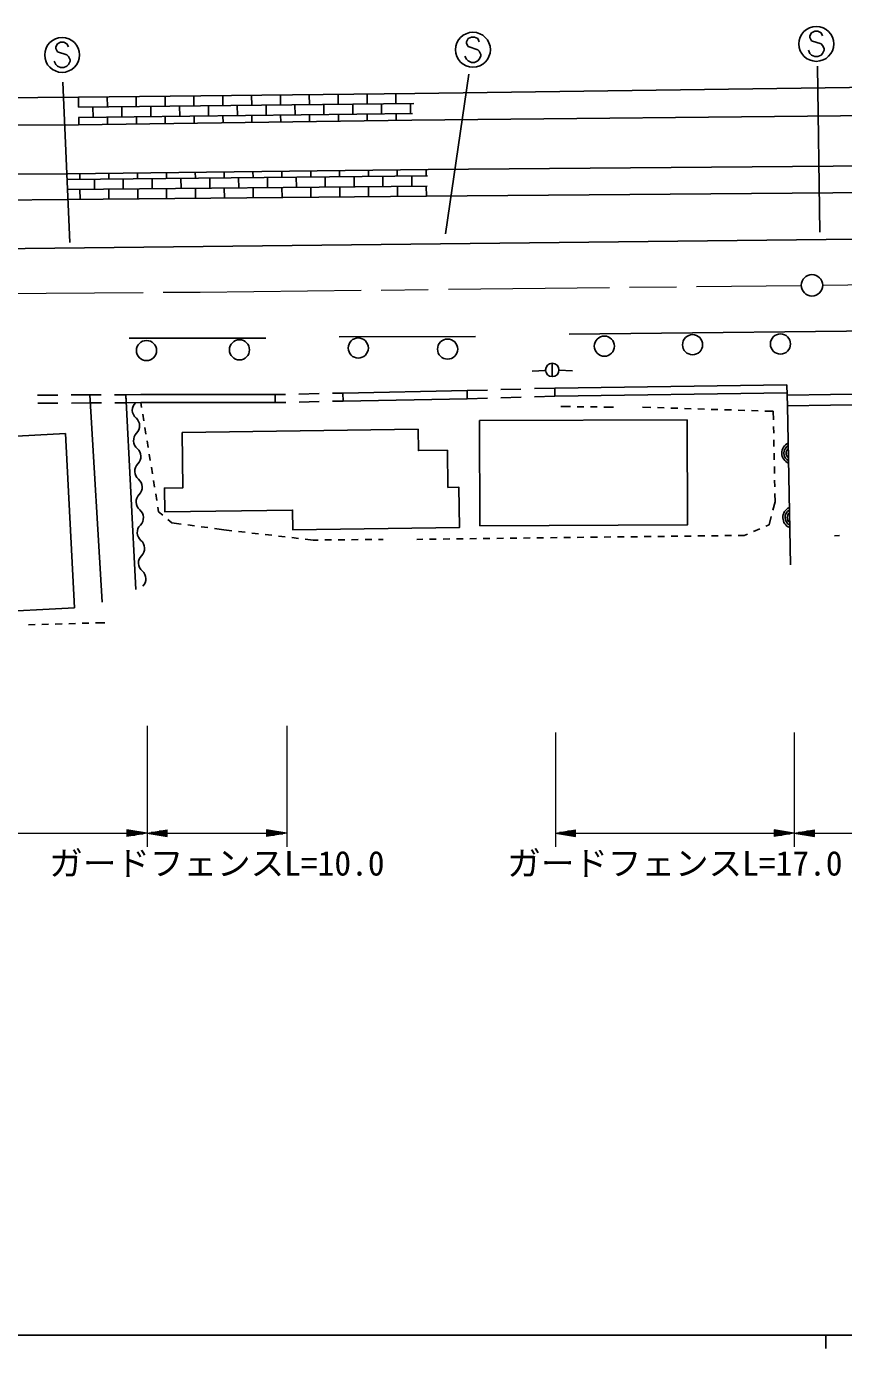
# Model space of a CAD drawing. Units: millimetres, scale not verified. Extents: x 40000 to 680000, y 20000 to 380000.
# Drawn here: x 208440 to 269318, y 204000 to 302484 of the extents above; entities that cross this region are included whole.
import ezdxf
from ezdxf.enums import TextEntityAlignment as Align

# ---------------------------------------------------------------- set-up
doc = ezdxf.new("R2010")
doc.units = ezdxf.units.MM
doc.header["$LTSCALE"] = 1000
doc.linetypes.add('CHAIN', pattern=[18.5, 12, -1.5, 3.5, -1.5])
for name, color, linetype, lineweight in [('M-BGD', 7, 'Continuous', 25), ('M-BMK', 2, 'CHAIN', 13), ('M-BMK-SRVR', 3, 'Continuous', 25), ('M-STR-HTXT', 7, 'Continuous', 13), ('M-STR-STRC', 7, 'Continuous', 25), ('M-STR-STRD', 7, 'Continuous', 25), ('M-TTL-BAND', 7, 'Continuous', 25)]:
    doc.layers.add(name, color=color, linetype=linetype, lineweight=lineweight)
doc.styles.add('ＭＳ ゴシック', font='')
doc.styles.get('ＭＳ ゴシック').set_extended_font_data('MS Gothic')

msp = doc.modelspace()

# ---------------------------------------------------------------- linework, layer by layer
at = {"layer": 'M-BGD'}
for p, q in [((237376, 297493), (212314, 297211)), ((231663, 297429), (231671, 296679)), ((233813, 297453), (233821, 296703)), ((235963, 297477), (235971, 296727)), ((282864, 298120), (237376, 297493)), ((212314, 297211), (168748, 296888)), ((212313, 296461), (237292, 296742)), ((212314, 297211), (212323, 296461)), ((213398, 296473), (213406, 295723)), ((214464, 297235), (214472, 296486)), ((215547, 296498), (215556, 295748)), ((216614, 297260), (216622, 296510)), ((217697, 296522), (217706, 295772)), ((218764, 297284), (218772, 296534)), ((219847, 296546), (219856, 295796)), ((220914, 297308), (220922, 296558)), ((221997, 296570), (222005, 295820)), ((223064, 297332), (223072, 296582)), ((224147, 296594), (224155, 295844)), ((225213, 297356), (225222, 296606)), ((226297, 296619), (226305, 295869)), ((227363, 297381), (227372, 296631)), ((228447, 296643), (228455, 295893)), ((229513, 297405), (229522, 296655)), ((230596, 296667), (230605, 295917)), ((232746, 296691), (232755, 295941)), ((234896, 296715), (234905, 295965)), ((237046, 296739), (237054, 295990)), ((212311, 295158), (237154, 295509)), ((212312, 295711), (237208, 295991)), ((212331, 295711), (212337, 295159)), ((214481, 295736), (214487, 295189)), ((216631, 295760), (216637, 295219)), ((218781, 295784), (218787, 295250)), ((220931, 295808), (220936, 295280)), ((223080, 295832), (223086, 295310)), ((225230, 295856), (225236, 295341)), ((227380, 295881), (227386, 295371)), ((229530, 295905), (229536, 295401)), ((231680, 295929), (231685, 295432)), ((233830, 295953), (233835, 295462)), ((235980, 295977), (235985, 295492)), ((237154, 295509), (283182, 295967)), ((168592, 294870), (212311, 295158)), ((168877, 291264), (211524, 291514)), ((211524, 291514), (238361, 291838)), ((212423, 291102), (212419, 291525)), ((214573, 291122), (214569, 291551)), ((216723, 291143), (216719, 291577)), ((218873, 291163), (218869, 291603)), ((221023, 291184), (221018, 291629)), ((223173, 291204), (223168, 291655)), ((225322, 291225), (225318, 291681)), ((227472, 291245), (227468, 291707)), ((229622, 291265), (229618, 291733)), ((231772, 291286), (231768, 291759)), ((233922, 291306), (233917, 291785)), ((236072, 291327), (236067, 291810)), ((238222, 291347), (238217, 291836)), ((238361, 291838), (283188, 292204)), ((238283, 290598), (211499, 290343)), ((238331, 291348), (211515, 291093)), ((213505, 290362), (213498, 291112)), ((215655, 290383), (215648, 291133)), ((217805, 290403), (217798, 291153)), ((219955, 290424), (219948, 291173)), ((222105, 290444), (222098, 291194)), ((224255, 290464), (224247, 291214)), ((226404, 290485), (226397, 291235)), ((228554, 290505), (228547, 291255)), ((230704, 290526), (230697, 291276)), ((231786, 289786), (231779, 290536)), ((232854, 290546), (232847, 291296)), ((233936, 289806), (233929, 290556)), ((235004, 290566), (234997, 291316)), ((236086, 289827), (236079, 290577)), ((237154, 290587), (237147, 291337)), ((238236, 289847), (238229, 290597)), ((211482, 289593), (169086, 289259)), ((211482, 289593), (238236, 289847)), ((212437, 289602), (212430, 290352)), ((214587, 289622), (214580, 290372)), ((216737, 289643), (216730, 290393)), ((218887, 289663), (218880, 290413)), ((221037, 289684), (221030, 290434)), ((223187, 289704), (223180, 290454)), ((225337, 289725), (225330, 290475)), ((227487, 289745), (227479, 290495)), ((229636, 289765), (229629, 290515)), ((283188, 290199), (238236, 289847)), ((247117, 276864), (246119, 276798)), ((247616, 277396), (247616, 276396)), ((248115, 276878), (249115, 276842)), ((247798, 275551), (265103, 275786)), ((265103, 275786), (265152, 274225)), ((265137, 275025), (317341, 275866)), ((210767, 275028), (209267, 275021)), ((213159, 275041), (211767, 275033)), ((213999, 275045), (213159, 275041)), ((213159, 275041), (214094, 259607)), ((215839, 275054), (214999, 275050)), ((216589, 260542), (215839, 275054)), ((215870, 274455), (215839, 275054)), ((227743, 275078), (226962, 275060)), ((226962, 275060), (226969, 274460)), ((230243, 275136), (228743, 275102)), ((232024, 275178), (231243, 275160)), ((232024, 275178), (241265, 275354)), ((232037, 274578), (232024, 275178)), ((242782, 275400), (241265, 275354)), ((241265, 275354), (241280, 274755)), ((241280, 274755), (242796, 274800)), ((245281, 275475), (243782, 275430)), ((243796, 274830), (245295, 274875)), ((247798, 275551), (246281, 275505)), ((246295, 274905), (247811, 274951)), ((247811, 274951), (247798, 275551)), ((247811, 274951), (265111, 275186)), ((265152, 274225), (317384, 275059)), ((209286, 274421), (210786, 274428)), ((211786, 274434), (213195, 274441)), ((213195, 274441), (214033, 274445)), ((215033, 274450), (215870, 274455)), ((216958, 274460), (217018, 274089)), ((226969, 274460), (227753, 274478)), ((228753, 274502), (230253, 274536)), ((231252, 274560), (232037, 274578)), ((232037, 274578), (241280, 274755)), ((248968, 274168), (248255, 274178)), ((249968, 274155), (249468, 274161)), ((250967, 274142), (250467, 274148)), ((252180, 274126), (251467, 274135)), ((254962, 274106), (254337, 274126)), ((255961, 274074), (255461, 274090)), ((256961, 274042), (256461, 274058)), ((257960, 274010), (257460, 274026)), ((258960, 273978), (258460, 273994)), ((259959, 273946), (259459, 273962)), ((260959, 273914), (260459, 273930)), ((261958, 273882), (261458, 273898)), ((262958, 273850), (262458, 273866)), ((264082, 273814), (263457, 273834)), ((264094, 273191), (264082, 273814)), ((265152, 274225), (265356, 262369)), ((217099, 273595), (217180, 273102)), ((211339, 272153), (212015, 259184)), ((217261, 272609), (217341, 272115)), ((220030, 272248), (237624, 272482)), ((264114, 272191), (264104, 272691)), ((217422, 271622), (217503, 271128)), ((264133, 271192), (264123, 271691)), ((217584, 270635), (217665, 270141)), ((264152, 270192), (264142, 270692)), ((217745, 269648), (217826, 269155)), ((264171, 269192), (264162, 269692)), ((217907, 268661), (217988, 268168)), ((264191, 268192), (264181, 268692)), ((218069, 267674), (218149, 267181)), ((264054, 266454), (264212, 267070)), ((264212, 267070), (264200, 267692)), ((218230, 266687), (218291, 266316)), ((218291, 266316), (218591, 266071)), ((263770, 265354), (263929, 265970)), ((218978, 265755), (219278, 265510)), ((219278, 265510), (219976, 265417)), ((220471, 265350), (220967, 265284)), ((221462, 265217), (221958, 265151)), ((222453, 265084), (223151, 264991)), ((223151, 264991), (223745, 264922)), ((262618, 264867), (263078, 265062)), ((263539, 265257), (263770, 265354)), ((224242, 264865), (224739, 264808)), ((225235, 264750), (225732, 264693)), ((226229, 264636), (226726, 264579)), ((227222, 264521), (227719, 264464)), ((228216, 264407), (228712, 264350)), ((229209, 264293), (229804, 264224)), ((229804, 264224), (230166, 264228)), ((230666, 264233), (231166, 264238)), ((231666, 264243), (232166, 264248)), ((232666, 264252), (233166, 264257)), ((233665, 264262), (234165, 264267)), ((234665, 264272), (235027, 264276)), ((237522, 264276), (237975, 264282)), ((238475, 264288), (238975, 264294)), ((239475, 264300), (239974, 264306)), ((240474, 264312), (240974, 264318)), ((241474, 264324), (241974, 264331)), ((242474, 264337), (242974, 264343)), ((243474, 264349), (243974, 264355)), ((244474, 264361), (244974, 264367)), ((245474, 264373), (245974, 264379)), ((246474, 264386), (246974, 264392)), ((247474, 264398), (247974, 264404)), ((248474, 264410), (248974, 264416)), ((249474, 264422), (249974, 264428)), ((250474, 264435), (250974, 264441)), ((251474, 264447), (251974, 264453)), ((252474, 264459), (252973, 264465)), ((253473, 264471), (253973, 264477)), ((254473, 264484), (254973, 264490)), ((255473, 264496), (255973, 264502)), ((256473, 264508), (256973, 264514)), ((257473, 264520), (257973, 264526)), ((258473, 264533), (258973, 264539)), ((259473, 264545), (259973, 264551)), ((260473, 264557), (260973, 264563)), ((261473, 264569), (261925, 264575)), ((261925, 264575), (262157, 264673)), ((268650, 264539), (269027, 264560)), ((212591, 258022), (213090, 258035)), ((213590, 258049), (214278, 258067)), ((208592, 257915), (209092, 257928)), ((209592, 257942), (210091, 257955)), ((210591, 257969), (211091, 257982)), ((211591, 257995), (212091, 258009))]:
    msp.add_line(p, q, dxfattribs=at)
for points in [[(215839, 275054), (216956, 275060), (226962, 275060)], [(215870, 274455), (216958, 274460), (226969, 274460)], [(212015, 259184), (205353, 258837), (205325, 259361), (199016, 259032), (198497, 268981), (203694, 269252), (203564, 271747), (211339, 272153)], [(220030, 272248), (220085, 268115), (218722, 268097), (218745, 266329), (228273, 266455), (228292, 264983), (240698, 265148), (240658, 268155), (239845, 268144), (239808, 270913), (237645, 270885), (237624, 272482)]]:
    msp.add_lwpolyline(points, dxfattribs=at)
msp.add_lwpolyline([(242224, 265296), (257687, 265348), (257660, 273171), (242197, 273119)], close=True, dxfattribs=at)
for centre, radius in [((217384, 278341), 750), ((224310, 278396), 750), ((233164, 278531), 750), ((239818, 278450), 750), ((251497, 278667), 750), ((258070, 278776), 750), ((264616, 278830), 750), ((247616, 276896), 500)]:
    msp.add_circle(centre, radius, dxfattribs=at)
for centre, radius, start, end in [((217104, 273909), 776, 134.98252, 229.65943), ((216100, 272727), 776, 314.98252, 49.65943), ((217197, 271630), 776, 134.98252, 229.65943), ((216193, 270448), 776, 314.98252, 49.65943), ((265525, 270702), 812, 113.60441, 248.36468), ((265525, 270702), 650, 119.7202, 242.24889), ((265525, 270702), 488, 130.85288, 231.1162), ((217289, 269350), 776, 134.98252, 229.65943), ((265525, 270702), 325, 165.04217, 196.92691), ((216285, 268168), 776, 314.98252, 49.65943), ((217382, 267071), 776, 134.98252, 229.65943), ((216377, 265889), 776, 314.98252, 49.65943), ((265608, 265903), 812, 113.60441, 248.36468), ((265608, 265903), 650, 119.7202, 242.24889), ((265608, 265903), 488, 130.85288, 231.1162), ((265608, 265903), 325, 165.04217, 196.92691), ((217474, 264791), 776, 134.98252, 229.65943), ((216470, 263609), 776, 314.98252, 49.65943), ((217566, 262512), 776, 134.98252, 229.65943), ((216562, 261330), 776, 314.98252, 49.65943)]:
    msp.add_arc(centre, radius, start, end, dxfattribs=at)
at = {"layer": 'M-BMK'}
msp.add_line((267763, 283211), (365897, 284412), dxfattribs=at)
msp.add_lwpolyline([(168132, 282306), (221376, 282699), (266163, 283192)], dxfattribs=at)
at = {"layer": 'M-BMK-SRVR'}
msp.add_circle((266963, 283201), 800, dxfattribs=at)
at = {"layer": 'M-STR-HTXT'}
for p, q in [((217428, 250383), (217428, 241383)), ((227832, 250383), (227832, 241383)), ((247853, 249881), (247853, 241383)), ((265649, 249881), (265649, 241383)), ((217428, 248383), (217428, 241383)), ((265649, 248948), (265649, 241383)), ((181111, 242383), (215928, 242383)), ((217428, 242383), (215928, 242633)), ((215928, 242633), (215928, 242133)), ((216228, 242583), (215928, 242583)), ((215928, 242533), (216528, 242533)), ((216828, 242483), (215928, 242483)), ((215928, 242433), (217128, 242433)), ((217428, 242383), (215928, 242133)), ((217428, 242383), (215928, 242383)), ((215928, 242333), (217128, 242333)), ((216828, 242283), (215928, 242283)), ((217428, 242383), (218928, 242633)), ((217428, 242383), (218928, 242133)), ((217428, 242383), (218928, 242383)), ((218928, 242433), (217728, 242433)), ((218928, 242333), (217728, 242333)), ((218028, 242483), (218928, 242483)), ((218028, 242283), (218928, 242283)), ((218928, 242533), (218328, 242533)), ((218628, 242583), (218928, 242583)), ((218928, 242133), (218928, 242633)), ((218928, 242383), (226332, 242383)), ((227832, 242383), (226332, 242633)), ((226332, 242633), (226332, 242133)), ((226632, 242583), (226332, 242583)), ((226332, 242533), (226932, 242533)), ((227232, 242483), (226332, 242483)), ((226332, 242433), (227532, 242433)), ((227832, 242383), (226332, 242133)), ((227832, 242383), (226332, 242383)), ((226332, 242333), (227532, 242333)), ((227232, 242283), (226332, 242283)), ((247853, 242383), (249353, 242633)), ((247853, 242383), (249353, 242133)), ((247853, 242383), (249353, 242383)), ((249353, 242433), (248153, 242433)), ((249353, 242333), (248153, 242333)), ((248453, 242483), (249353, 242483)), ((248453, 242283), (249353, 242283)), ((249353, 242533), (248753, 242533)), ((249053, 242583), (249353, 242583)), ((249353, 242133), (249353, 242633)), ((249353, 242383), (264149, 242383)), ((265649, 242383), (264149, 242633)), ((264149, 242633), (264149, 242133)), ((264449, 242583), (264149, 242583)), ((264149, 242533), (264749, 242533)), ((265049, 242483), (264149, 242483)), ((264149, 242433), (265349, 242433)), ((265649, 242383), (264149, 242133)), ((265649, 242383), (264149, 242383)), ((264149, 242333), (265349, 242333)), ((265049, 242283), (264149, 242283)), ((265649, 242383), (267149, 242633)), ((265649, 242383), (267149, 242133)), ((265649, 242383), (267149, 242383)), ((267149, 242433), (265949, 242433)), ((267149, 242333), (265949, 242333)), ((266249, 242483), (267149, 242483)), ((266249, 242283), (267149, 242283)), ((267149, 242533), (266549, 242533)), ((266849, 242583), (267149, 242583)), ((267149, 242133), (267149, 242633)), ((267149, 242383), (316173, 242383)), ((215928, 242233), (216528, 242233)), ((216228, 242183), (215928, 242183)), ((218928, 242233), (218328, 242233)), ((218628, 242183), (218928, 242183)), ((226332, 242233), (226932, 242233)), ((226632, 242183), (226332, 242183)), ((249353, 242233), (248753, 242233)), ((249053, 242183), (249353, 242183)), ((264149, 242233), (264749, 242233)), ((264449, 242183), (264149, 242183)), ((267149, 242233), (266549, 242233)), ((266849, 242183), (267149, 242183))]:
    msp.add_line(p, q, dxfattribs=at)
at = {"layer": 'M-STR-STRC'}
for p, q in [((241349, 301575), (241231, 301339)), ((241586, 301693), (241349, 301575)), ((241822, 301693), (241586, 301693)), ((242058, 301575), (241822, 301693)), ((242177, 301339), (242058, 301575)), ((266930, 302011), (266812, 301775)), ((266812, 301775), (266812, 301656)), ((266812, 301656), (266930, 301420)), ((267167, 302129), (266930, 302011)), ((266930, 301420), (267639, 301184)), ((267403, 302129), (267167, 302129)), ((267639, 302011), (267403, 302129)), ((267758, 301775), (267639, 302011)), ((210744, 301191), (210626, 300954)), ((210626, 300954), (210626, 300836)), ((210626, 300836), (210744, 300600)), ((210981, 301309), (210744, 301191)), ((210744, 300600), (211454, 300363)), ((211217, 301309), (210981, 301309)), ((211454, 301191), (211217, 301309)), ((211572, 300954), (211454, 301191)), ((241231, 301339), (241231, 301221)), ((241231, 301221), (241349, 300984)), ((241349, 300984), (242058, 300748)), ((242058, 300748), (242177, 300630)), ((242177, 300630), (242295, 300393)), ((242295, 300393), (242295, 300275)), ((266812, 300475), (266694, 300711)), ((266930, 300356), (266812, 300475)), ((267639, 301184), (267758, 301066)), ((267758, 300475), (267639, 300356)), ((267758, 301066), (267876, 300829)), ((267876, 300711), (267758, 300475)), ((267876, 300829), (267876, 300711)), ((210626, 299654), (210508, 299891)), ((210744, 299536), (210626, 299654)), ((210981, 299418), (210744, 299536)), ((211217, 299418), (210981, 299418)), ((211454, 299536), (211217, 299418)), ((211454, 300363), (211572, 300245)), ((211572, 299654), (211454, 299536)), ((211572, 300245), (211690, 300009)), ((211690, 299891), (211572, 299654)), ((211690, 300009), (211690, 299891)), ((241231, 300039), (241113, 300275)), ((241349, 299921), (241231, 300039)), ((241586, 299803), (241349, 299921)), ((241822, 299803), (241586, 299803)), ((242058, 299921), (241822, 299803)), ((242177, 300039), (242058, 299921)), ((242295, 300275), (242177, 300039)), ((267167, 300238), (266930, 300356)), ((267403, 300238), (267167, 300238)), ((267541, 287163), (267387, 299518)), ((267639, 300356), (267403, 300238)), ((239653, 287035), (241396, 298928)), ((211663, 286394), (211150, 298339))]:
    msp.add_line(p, q, dxfattribs=at)
for centre in [(267285, 301184), (211099, 300363), (241704, 300748)]:
    msp.add_circle(centre, 1300, dxfattribs=at)
at = {"layer": 'M-STR-STRD'}
for p, q in [((216096, 279255), (226264, 279255)), ((231734, 279360), (241903, 279378))]:
    msp.add_line(p, q, dxfattribs=at)
for points in [[(67182, 284842), (199484, 285852), (314435, 287129)], [(248880, 279553), (276406, 279851), (287766, 277519), (302178, 276958), (311809, 278635)]]:
    msp.add_lwpolyline(points, dxfattribs=at)
at = {"layer": 'M-TTL-BAND'}
for p, q in [((40000, 205000), (579000, 205000)), ((268000, 205000), (268000, 204000))]:
    msp.add_line(p, q, dxfattribs=at)

# ---------------------------------------------------------------- texts
at = {"layer": 'M-STR-HTXT', "style": 'ＭＳ ゴシック'}
for s, p in [('ガードフェンスL=10.0', (222630, 238683)), ('ガードフェンスL=17.0', (256751, 238683))]:
    msp.add_text(s, height=1833, dxfattribs=at).set_placement(p, align=Align.BOTTOM_CENTER)

doc.saveas('drawing.dxf')
